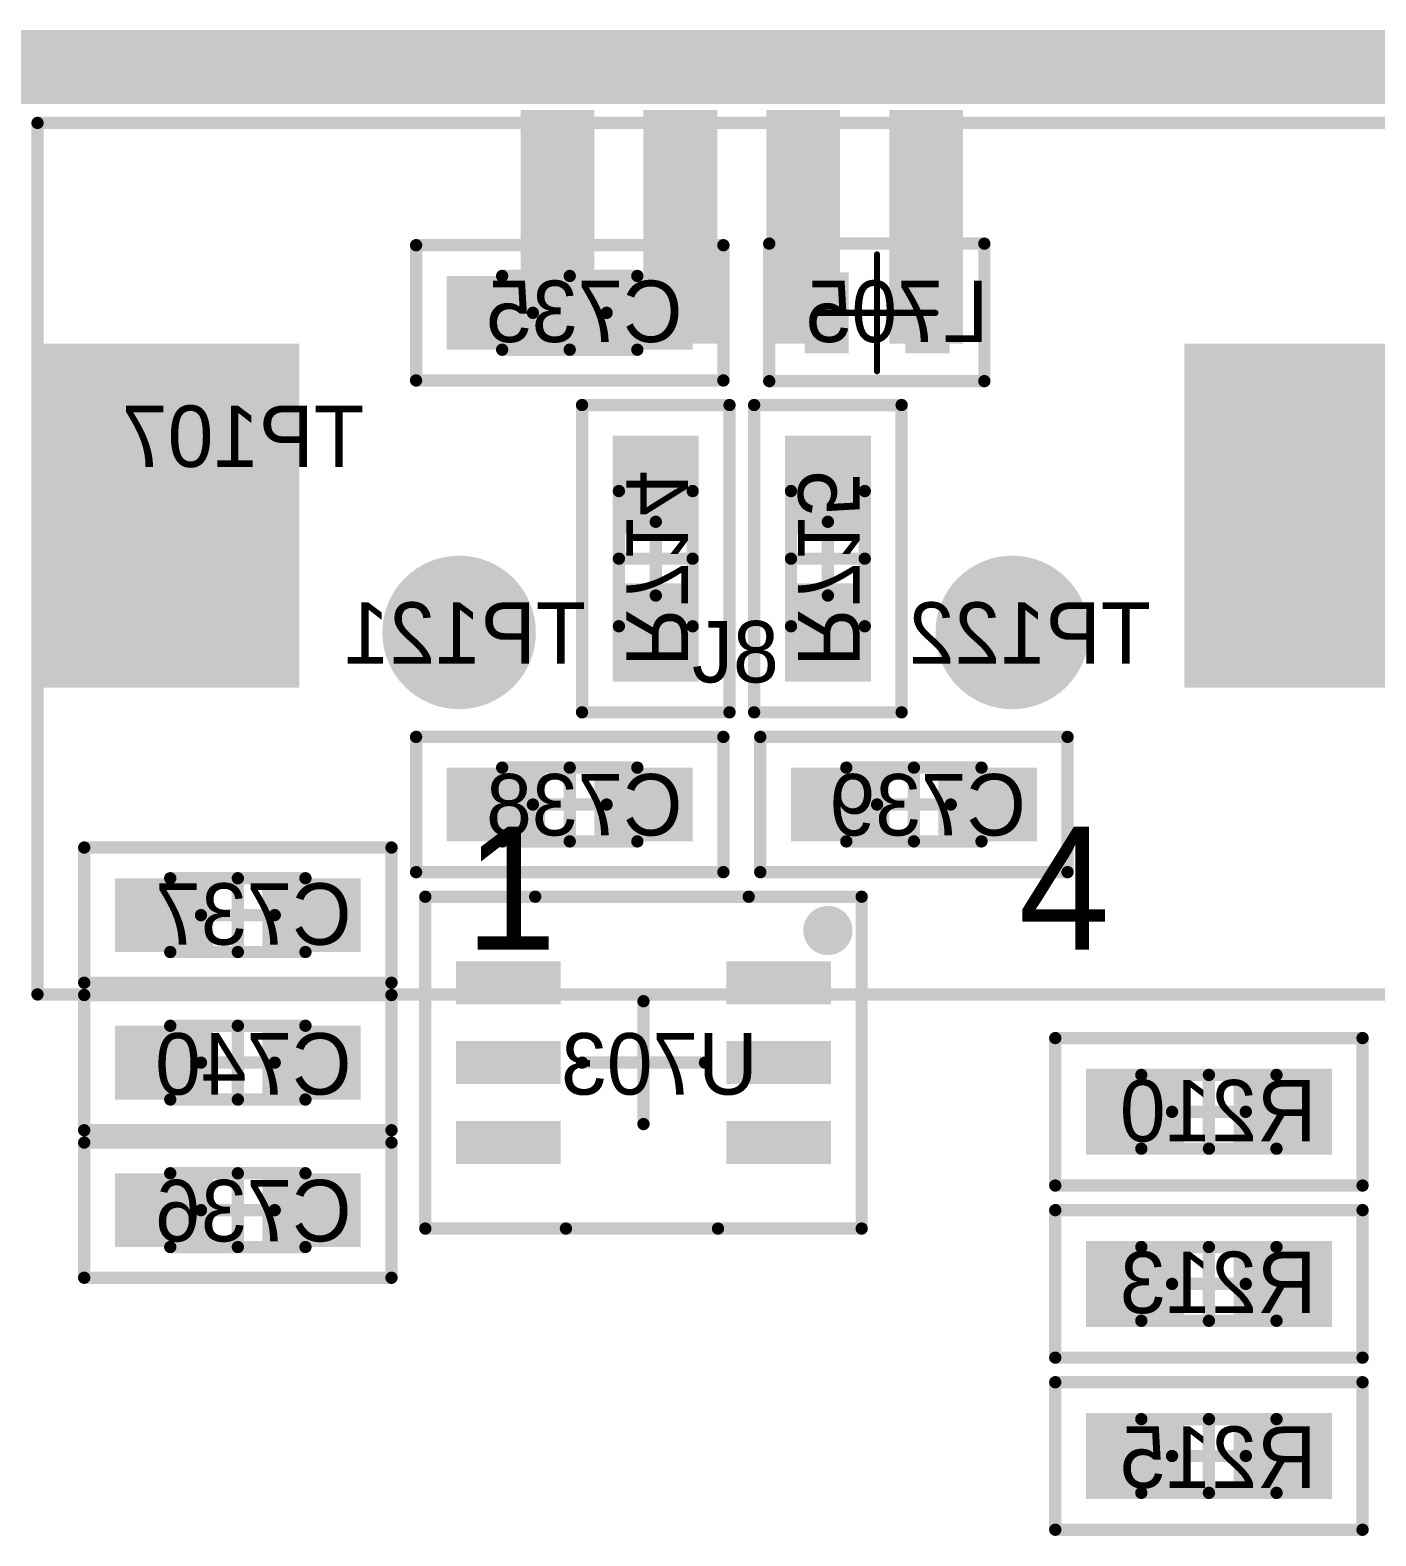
# Model space of a CAD drawing. Header units: millimetres. Extents: x 33.3 to 111.9, y 29.8 to 74.8.
# Drawn here: x 39.78 to 50.73, y 56.05 to 68.3 of the extents above; entities that cross this region are included whole.
import ezdxf

# ---------------------------------------------------------------- set-up
doc = ezdxf.new("R2010")
doc.units = ezdxf.units.MM
for name, color, linetype in [('BottomLayer', 5, 'Continuous'), ('BottomOverlay', 54, 'Continuous'), ('BottomPaste', 16, 'Continuous'), ('KeepOutLayer', 6, 'Continuous'), ('Mechanical1', 6, 'Continuous'), ('Mechanical14', 56, 'Continuous'), ('Mechanical15', 56, 'Continuous'), ('Mechanical16', 56, 'Continuous'), ('Mechanical17', 56, 'Continuous'), ('TopLayer', 1, 'Continuous'), ('TopOverlay', 2, 'Continuous'), ('TopPaste', 8, 'Continuous')]:
    doc.layers.add(name, color=color, linetype=linetype)

# ---------------------------------------------------------------- blocks, each defined once
blk = doc.blocks.new('SC_70_6_B_5')
at = {"layer": 'BottomLayer'}
for points in [[(-1.525, 0.825), (-1.525, 0.475), (-0.675, 0.825), (-0.675, 0.475)], [(0.675, 0.825), (0.675, 0.475), (1.525, 0.825), (1.525, 0.475)], [(-1.525, 0.175), (-1.525, -0.175), (-0.675, 0.175), (-0.675, -0.175)], [(0.675, 0.175), (0.675, -0.175), (1.525, 0.175), (1.525, -0.175)], [(-1.525, -0.475), (-1.525, -0.825), (-0.675, -0.475), (-0.675, -0.825)], [(0.675, -0.475), (0.675, -0.825), (1.525, -0.475), (1.525, -0.825)]]:
    blk.add_solid(points, dxfattribs=at)
at = {"layer": 'BottomOverlay'}
for points, const_width in [([(-1.4, -1.075, 1), (-1.6, -1.075, 1)], 0.2), ([(-1.65, -1.075, 1), (-1.55, -1.075, 1)], 0.1), ([(-1.45, -1.075, 1), (-1.35, -1.075, 1)], 0.1)]:
    blk.add_lwpolyline(points, format="xyb", close=True, dxfattribs=dict(at, const_width=const_width))
at = {"layer": 'BottomPaste'}
for points in [[(-1.525, 0.825), (-1.525, 0.475), (-0.675, 0.825), (-0.675, 0.475)], [(0.675, 0.825), (0.675, 0.475), (1.525, 0.825), (1.525, 0.475)], [(-1.525, 0.175), (-1.525, -0.175), (-0.675, 0.175), (-0.675, -0.175)], [(0.675, 0.175), (0.675, -0.175), (1.525, 0.175), (1.525, -0.175)], [(-1.525, -0.475), (-1.525, -0.825), (-0.675, -0.475), (-0.675, -0.825)], [(0.675, -0.475), (0.675, -0.825), (1.525, -0.475), (1.525, -0.825)]]:
    blk.add_solid(points, dxfattribs=at)
at = {"layer": 'Mechanical16', "const_width": 0.1}
for points in [[(-1.775, 1.35), (-1.775, -1.35)], [(-0.606, 1.35), (-1.775, 1.35)], [(0.631, 1.35), (-0.606, 1.35)], [(1.775, 1.35), (0.631, 1.35)], [(1.775, 1.35), (1.775, -1.35)], [(-0.856, -1.35), (-1.775, -1.35)], [(0.881, -1.35), (-0.856, -1.35)], [(1.775, -1.35), (0.881, -1.35)]]:
    blk.add_lwpolyline(points, dxfattribs=at)
at = {"layer": 'Mechanical16', "const_width": 0.05}
for points in [[(-1.8, 1.35, 1), (-1.75, 1.35, 1)], [(-1.8, 1.35, 1), (-1.75, 1.35, 1)], [(-0.631, 1.35, 1), (-0.581, 1.35, 1)], [(-0.631, 1.35, 1), (-0.581, 1.35, 1)], [(0.606, 1.35, 1), (0.656, 1.35, 1)], [(0.606, 1.35, 1), (0.656, 1.35, 1)], [(1.75, 1.35, 1), (1.8, 1.35, 1)], [(1.75, 1.35, 1), (1.8, 1.35, 1)], [(-1.8, -1.35, 1), (-1.75, -1.35, 1)], [(-1.8, -1.35, 1), (-1.75, -1.35, 1)], [(-0.881, -1.35, 1), (-0.831, -1.35, 1)], [(-0.881, -1.35, 1), (-0.831, -1.35, 1)], [(0.856, -1.35, 1), (0.906, -1.35, 1)], [(0.856, -1.35, 1), (0.906, -1.35, 1)], [(1.75, -1.35, 1), (1.8, -1.35, 1)], [(1.75, -1.35, 1), (1.8, -1.35, 1)]]:
    blk.add_lwpolyline(points, format="xyb", close=True, dxfattribs=at)
at = {"layer": 'Mechanical17', "const_width": 0.1}
for points in [[(0, 0.5), (0, -0.5)], [(0.5, 0), (-0.5, 0)]]:
    blk.add_lwpolyline(points, dxfattribs=at)
at = {"layer": 'Mechanical17', "const_width": 0.05}
for points in [[(-0.025, 0.5, 1), (0.025, 0.5, 1)], [(-0.525, 0, 1), (-0.475, 0, 1)], [(0.475, 0, 1), (0.525, 0, 1)], [(-0.025, -0.5, 1), (0.025, -0.5, 1)]]:
    blk.add_lwpolyline(points, format="xyb", close=True, dxfattribs=at)
blk = doc.blocks.new('TP_1_25___TOP_B_21')
at = {"layer": 'BottomLayer', "const_width": 0.625}
blk.add_lwpolyline([(-0.312, 0, 1), (0.312, 0, 1)], format="xyb", close=True, dxfattribs=at)
at = {"layer": 'BottomPaste', "const_width": 0.625}
blk.add_lwpolyline([(-0.312, 0, 1), (0.312, 0, 1)], format="xyb", close=True, dxfattribs=at)
blk = doc.blocks.new('TP_1_25___TOP_B_22')
at = {"layer": 'BottomLayer', "const_width": 0.625}
blk.add_lwpolyline([(-0.312, 0, 1), (0.312, 0, 1)], format="xyb", close=True, dxfattribs=at)
at = {"layer": 'BottomPaste', "const_width": 0.625}
blk.add_lwpolyline([(-0.312, 0, 1), (0.312, 0, 1)], format="xyb", close=True, dxfattribs=at)
blk = doc.blocks.new('TP_1_25___TOP_B_36')
at = {"layer": 'BottomLayer', "const_width": 0.625}
blk.add_lwpolyline([(-0.312, 0, 1), (0.312, 0, 1)], format="xyb", close=True, dxfattribs=at)
at = {"layer": 'BottomPaste', "const_width": 0.625}
blk.add_lwpolyline([(-0.312, 0, 1), (0.312, 0, 1)], format="xyb", close=True, dxfattribs=at)
blk = doc.blocks.new('RESC0402_1005__N_B_51')
at = {"layer": 'BottomLayer'}
for points in [[(-1, 0.35), (-1, -0.35), (-0.2, 0.35), (-0.2, -0.35)], [(0.2, 0.35), (0.2, -0.35), (1, 0.35), (1, -0.35)]]:
    blk.add_solid(points, dxfattribs=at)
at = {"layer": 'BottomPaste'}
for points in [[(-1, 0.35), (-1, -0.35), (-0.2, 0.35), (-0.2, -0.35)], [(0.2, 0.35), (0.2, -0.35), (1, 0.35), (1, -0.35)]]:
    blk.add_solid(points, dxfattribs=at)
at = {"layer": 'Mechanical14', "const_width": 0.1}
for points in [[(-0.55, 0.3), (0.55, 0.3)], [(-0.55, 0.3), (-0.55, -0.3)], [(0.55, 0.3), (0.55, -0.3)], [(-0.55, -0.3), (0.55, -0.3)]]:
    blk.add_lwpolyline(points, dxfattribs=at)
at = {"layer": 'Mechanical14', "const_width": 0.05}
for points in [[(-0.575, 0.3, 1), (-0.525, 0.3, 1)], [(-0.575, 0.3, 1), (-0.525, 0.3, 1)], [(0.525, 0.3, 1), (0.575, 0.3, 1)], [(0.525, 0.3, 1), (0.575, 0.3, 1)], [(-0.575, -0.3, 1), (-0.525, -0.3, 1)], [(-0.575, -0.3, 1), (-0.525, -0.3, 1)], [(0.525, -0.3, 1), (0.575, -0.3, 1)], [(0.525, -0.3, 1), (0.575, -0.3, 1)]]:
    blk.add_lwpolyline(points, format="xyb", close=True, dxfattribs=at)
at = {"layer": 'Mechanical16', "const_width": 0.1}
for points in [[(-1.25, 0.6), (1.25, 0.6)], [(-1.25, 0.6), (-1.25, -0.6)], [(1.25, 0.6), (1.25, -0.6)], [(-1.25, -0.6), (1.25, -0.6)]]:
    blk.add_lwpolyline(points, dxfattribs=at)
at = {"layer": 'Mechanical16', "const_width": 0.05}
for points in [[(-1.275, 0.6, 1), (-1.225, 0.6, 1)], [(-1.275, 0.6, 1), (-1.225, 0.6, 1)], [(1.225, 0.6, 1), (1.275, 0.6, 1)], [(1.225, 0.6, 1), (1.275, 0.6, 1)], [(-1.275, -0.6, 1), (-1.225, -0.6, 1)], [(-1.275, -0.6, 1), (-1.225, -0.6, 1)], [(1.225, -0.6, 1), (1.275, -0.6, 1)], [(1.225, -0.6, 1), (1.275, -0.6, 1)]]:
    blk.add_lwpolyline(points, format="xyb", close=True, dxfattribs=at)
at = {"layer": 'Mechanical17', "const_width": 0.1}
for points in [[(0, 0.3), (0, -0.3)], [(-0.3, 0), (0.3, 0)]]:
    blk.add_lwpolyline(points, dxfattribs=at)
at = {"layer": 'Mechanical17', "const_width": 0.05}
for points in [[(-0.025, 0.3, 1), (0.025, 0.3, 1)], [(-0.325, 0, 1), (-0.275, 0, 1)], [(0.275, 0, 1), (0.325, 0, 1)], [(-0.025, -0.3, 1), (0.025, -0.3, 1)]]:
    blk.add_lwpolyline(points, format="xyb", close=True, dxfattribs=at)
blk = doc.blocks.new('RESC0402_1005__N_B_52')
at = {"layer": 'BottomLayer'}
for points in [[(-1, 0.35), (-1, -0.35), (-0.2, 0.35), (-0.2, -0.35)], [(0.2, 0.35), (0.2, -0.35), (1, 0.35), (1, -0.35)]]:
    blk.add_solid(points, dxfattribs=at)
at = {"layer": 'BottomPaste'}
for points in [[(-1, 0.35), (-1, -0.35), (-0.2, 0.35), (-0.2, -0.35)], [(0.2, 0.35), (0.2, -0.35), (1, 0.35), (1, -0.35)]]:
    blk.add_solid(points, dxfattribs=at)
at = {"layer": 'Mechanical14', "const_width": 0.1}
for points in [[(-0.55, 0.3), (0.55, 0.3)], [(-0.55, 0.3), (-0.55, -0.3)], [(0.55, 0.3), (0.55, -0.3)], [(-0.55, -0.3), (0.55, -0.3)]]:
    blk.add_lwpolyline(points, dxfattribs=at)
at = {"layer": 'Mechanical14', "const_width": 0.05}
for points in [[(-0.575, 0.3, 1), (-0.525, 0.3, 1)], [(-0.575, 0.3, 1), (-0.525, 0.3, 1)], [(0.525, 0.3, 1), (0.575, 0.3, 1)], [(0.525, 0.3, 1), (0.575, 0.3, 1)], [(-0.575, -0.3, 1), (-0.525, -0.3, 1)], [(-0.575, -0.3, 1), (-0.525, -0.3, 1)], [(0.525, -0.3, 1), (0.575, -0.3, 1)], [(0.525, -0.3, 1), (0.575, -0.3, 1)]]:
    blk.add_lwpolyline(points, format="xyb", close=True, dxfattribs=at)
at = {"layer": 'Mechanical16', "const_width": 0.1}
for points in [[(-1.25, 0.6), (1.25, 0.6)], [(-1.25, 0.6), (-1.25, -0.6)], [(1.25, 0.6), (1.25, -0.6)], [(-1.25, -0.6), (1.25, -0.6)]]:
    blk.add_lwpolyline(points, dxfattribs=at)
at = {"layer": 'Mechanical16', "const_width": 0.05}
for points in [[(-1.275, 0.6, 1), (-1.225, 0.6, 1)], [(-1.275, 0.6, 1), (-1.225, 0.6, 1)], [(1.225, 0.6, 1), (1.275, 0.6, 1)], [(1.225, 0.6, 1), (1.275, 0.6, 1)], [(-1.275, -0.6, 1), (-1.225, -0.6, 1)], [(-1.275, -0.6, 1), (-1.225, -0.6, 1)], [(1.225, -0.6, 1), (1.275, -0.6, 1)], [(1.225, -0.6, 1), (1.275, -0.6, 1)]]:
    blk.add_lwpolyline(points, format="xyb", close=True, dxfattribs=at)
at = {"layer": 'Mechanical17', "const_width": 0.1}
for points in [[(0, 0.3), (0, -0.3)], [(-0.3, 0), (0.3, 0)]]:
    blk.add_lwpolyline(points, dxfattribs=at)
at = {"layer": 'Mechanical17', "const_width": 0.05}
for points in [[(-0.025, 0.3, 1), (0.025, 0.3, 1)], [(-0.325, 0, 1), (-0.275, 0, 1)], [(0.275, 0, 1), (0.325, 0, 1)], [(-0.025, -0.3, 1), (0.025, -0.3, 1)]]:
    blk.add_lwpolyline(points, format="xyb", close=True, dxfattribs=at)
blk = doc.blocks.new('RESC0402_1005__N_B_181')
at = {"layer": 'BottomLayer'}
for points in [[(-1, 0.35), (-1, -0.35), (-0.2, 0.35), (-0.2, -0.35)], [(0.2, 0.35), (0.2, -0.35), (1, 0.35), (1, -0.35)]]:
    blk.add_solid(points, dxfattribs=at)
at = {"layer": 'BottomPaste'}
for points in [[(-1, 0.35), (-1, -0.35), (-0.2, 0.35), (-0.2, -0.35)], [(0.2, 0.35), (0.2, -0.35), (1, 0.35), (1, -0.35)]]:
    blk.add_solid(points, dxfattribs=at)
at = {"layer": 'Mechanical14', "const_width": 0.1}
for points in [[(0.55, 0.3), (-0.55, 0.3)], [(-0.55, 0.3), (-0.55, -0.3)], [(0.55, 0.3), (0.55, -0.3)], [(0.55, -0.3), (-0.55, -0.3)]]:
    blk.add_lwpolyline(points, dxfattribs=at)
at = {"layer": 'Mechanical14', "const_width": 0.05}
for points in [[(-0.575, 0.3, 1), (-0.525, 0.3, 1)], [(-0.575, 0.3, 1), (-0.525, 0.3, 1)], [(0.525, 0.3, 1), (0.575, 0.3, 1)], [(0.525, 0.3, 1), (0.575, 0.3, 1)], [(-0.575, -0.3, 1), (-0.525, -0.3, 1)], [(-0.575, -0.3, 1), (-0.525, -0.3, 1)], [(0.525, -0.3, 1), (0.575, -0.3, 1)], [(0.525, -0.3, 1), (0.575, -0.3, 1)]]:
    blk.add_lwpolyline(points, format="xyb", close=True, dxfattribs=at)
at = {"layer": 'Mechanical16', "const_width": 0.1}
for points in [[(1.25, 0.6), (-1.25, 0.6)], [(-1.25, 0.6), (-1.25, -0.6)], [(1.25, 0.6), (1.25, -0.6)], [(1.25, -0.6), (-1.25, -0.6)]]:
    blk.add_lwpolyline(points, dxfattribs=at)
at = {"layer": 'Mechanical16', "const_width": 0.05}
for points in [[(-1.275, 0.6, 1), (-1.225, 0.6, 1)], [(-1.275, 0.6, 1), (-1.225, 0.6, 1)], [(1.225, 0.6, 1), (1.275, 0.6, 1)], [(1.225, 0.6, 1), (1.275, 0.6, 1)], [(-1.275, -0.6, 1), (-1.225, -0.6, 1)], [(-1.275, -0.6, 1), (-1.225, -0.6, 1)], [(1.225, -0.6, 1), (1.275, -0.6, 1)], [(1.225, -0.6, 1), (1.275, -0.6, 1)]]:
    blk.add_lwpolyline(points, format="xyb", close=True, dxfattribs=at)
at = {"layer": 'Mechanical17', "const_width": 0.1}
for points in [[(0, 0.3), (0, -0.3)], [(0.3, 0), (-0.3, 0)]]:
    blk.add_lwpolyline(points, dxfattribs=at)
at = {"layer": 'Mechanical17', "const_width": 0.05}
for points in [[(-0.025, 0.3, 1), (0.025, 0.3, 1)], [(-0.325, 0, 1), (-0.275, 0, 1)], [(0.275, 0, 1), (0.325, 0, 1)], [(-0.025, -0.3, 1), (0.025, -0.3, 1)]]:
    blk.add_lwpolyline(points, format="xyb", close=True, dxfattribs=at)
blk = doc.blocks.new('RESC0402_1005__N_B_183')
at = {"layer": 'BottomLayer'}
for points in [[(-1, 0.35), (-1, -0.35), (-0.2, 0.35), (-0.2, -0.35)], [(0.2, 0.35), (0.2, -0.35), (1, 0.35), (1, -0.35)]]:
    blk.add_solid(points, dxfattribs=at)
at = {"layer": 'BottomPaste'}
for points in [[(-1, 0.35), (-1, -0.35), (-0.2, 0.35), (-0.2, -0.35)], [(0.2, 0.35), (0.2, -0.35), (1, 0.35), (1, -0.35)]]:
    blk.add_solid(points, dxfattribs=at)
at = {"layer": 'Mechanical14', "const_width": 0.1}
for points in [[(0.55, 0.3), (-0.55, 0.3)], [(-0.55, 0.3), (-0.55, -0.3)], [(0.55, 0.3), (0.55, -0.3)], [(0.55, -0.3), (-0.55, -0.3)]]:
    blk.add_lwpolyline(points, dxfattribs=at)
at = {"layer": 'Mechanical14', "const_width": 0.05}
for points in [[(-0.575, 0.3, 1), (-0.525, 0.3, 1)], [(-0.575, 0.3, 1), (-0.525, 0.3, 1)], [(0.525, 0.3, 1), (0.575, 0.3, 1)], [(0.525, 0.3, 1), (0.575, 0.3, 1)], [(-0.575, -0.3, 1), (-0.525, -0.3, 1)], [(-0.575, -0.3, 1), (-0.525, -0.3, 1)], [(0.525, -0.3, 1), (0.575, -0.3, 1)], [(0.525, -0.3, 1), (0.575, -0.3, 1)]]:
    blk.add_lwpolyline(points, format="xyb", close=True, dxfattribs=at)
at = {"layer": 'Mechanical16', "const_width": 0.1}
for points in [[(1.25, 0.6), (-1.25, 0.6)], [(-1.25, 0.6), (-1.25, -0.6)], [(1.25, 0.6), (1.25, -0.6)], [(1.25, -0.6), (-1.25, -0.6)]]:
    blk.add_lwpolyline(points, dxfattribs=at)
at = {"layer": 'Mechanical16', "const_width": 0.05}
for points in [[(-1.275, 0.6, 1), (-1.225, 0.6, 1)], [(-1.275, 0.6, 1), (-1.225, 0.6, 1)], [(1.225, 0.6, 1), (1.275, 0.6, 1)], [(1.225, 0.6, 1), (1.275, 0.6, 1)], [(-1.275, -0.6, 1), (-1.225, -0.6, 1)], [(-1.275, -0.6, 1), (-1.225, -0.6, 1)], [(1.225, -0.6, 1), (1.275, -0.6, 1)], [(1.225, -0.6, 1), (1.275, -0.6, 1)]]:
    blk.add_lwpolyline(points, format="xyb", close=True, dxfattribs=at)
at = {"layer": 'Mechanical17', "const_width": 0.1}
for points in [[(0, 0.3), (0, -0.3)], [(0.3, 0), (-0.3, 0)]]:
    blk.add_lwpolyline(points, dxfattribs=at)
at = {"layer": 'Mechanical17', "const_width": 0.05}
for points in [[(-0.025, 0.3, 1), (0.025, 0.3, 1)], [(-0.325, 0, 1), (-0.275, 0, 1)], [(0.275, 0, 1), (0.325, 0, 1)], [(-0.025, -0.3, 1), (0.025, -0.3, 1)]]:
    blk.add_lwpolyline(points, format="xyb", close=True, dxfattribs=at)
blk = doc.blocks.new('RESC0402_1005__N_B_186')
at = {"layer": 'BottomLayer'}
for points in [[(-1, 0.35), (-1, -0.35), (-0.2, 0.35), (-0.2, -0.35)], [(0.2, 0.35), (0.2, -0.35), (1, 0.35), (1, -0.35)]]:
    blk.add_solid(points, dxfattribs=at)
at = {"layer": 'BottomPaste'}
for points in [[(-1, 0.35), (-1, -0.35), (-0.2, 0.35), (-0.2, -0.35)], [(0.2, 0.35), (0.2, -0.35), (1, 0.35), (1, -0.35)]]:
    blk.add_solid(points, dxfattribs=at)
at = {"layer": 'Mechanical14', "const_width": 0.1}
for points in [[(0.55, 0.3), (-0.55, 0.3)], [(-0.55, 0.3), (-0.55, -0.3)], [(0.55, 0.3), (0.55, -0.3)], [(0.55, -0.3), (-0.55, -0.3)]]:
    blk.add_lwpolyline(points, dxfattribs=at)
at = {"layer": 'Mechanical14', "const_width": 0.05}
for points in [[(-0.575, 0.3, 1), (-0.525, 0.3, 1)], [(-0.575, 0.3, 1), (-0.525, 0.3, 1)], [(0.525, 0.3, 1), (0.575, 0.3, 1)], [(0.525, 0.3, 1), (0.575, 0.3, 1)], [(-0.575, -0.3, 1), (-0.525, -0.3, 1)], [(-0.575, -0.3, 1), (-0.525, -0.3, 1)], [(0.525, -0.3, 1), (0.575, -0.3, 1)], [(0.525, -0.3, 1), (0.575, -0.3, 1)]]:
    blk.add_lwpolyline(points, format="xyb", close=True, dxfattribs=at)
at = {"layer": 'Mechanical16', "const_width": 0.1}
for points in [[(1.25, 0.6), (-1.25, 0.6)], [(-1.25, 0.6), (-1.25, -0.6)], [(1.25, 0.6), (1.25, -0.6)], [(1.25, -0.6), (-1.25, -0.6)]]:
    blk.add_lwpolyline(points, dxfattribs=at)
at = {"layer": 'Mechanical16', "const_width": 0.05}
for points in [[(-1.275, 0.6, 1), (-1.225, 0.6, 1)], [(-1.275, 0.6, 1), (-1.225, 0.6, 1)], [(1.225, 0.6, 1), (1.275, 0.6, 1)], [(1.225, 0.6, 1), (1.275, 0.6, 1)], [(-1.275, -0.6, 1), (-1.225, -0.6, 1)], [(-1.275, -0.6, 1), (-1.225, -0.6, 1)], [(1.225, -0.6, 1), (1.275, -0.6, 1)], [(1.225, -0.6, 1), (1.275, -0.6, 1)]]:
    blk.add_lwpolyline(points, format="xyb", close=True, dxfattribs=at)
at = {"layer": 'Mechanical17', "const_width": 0.1}
for points in [[(0, 0.3), (0, -0.3)], [(0.3, 0), (-0.3, 0)]]:
    blk.add_lwpolyline(points, dxfattribs=at)
at = {"layer": 'Mechanical17', "const_width": 0.05}
for points in [[(-0.025, 0.3, 1), (0.025, 0.3, 1)], [(-0.325, 0, 1), (-0.275, 0, 1)], [(0.275, 0, 1), (0.325, 0, 1)], [(-0.025, -0.3, 1), (0.025, -0.3, 1)]]:
    blk.add_lwpolyline(points, format="xyb", close=True, dxfattribs=at)
blk = doc.blocks.new('INDC1005L_B_199')
at = {"layer": 'BottomLayer'}
for points in [[(-0.59, 0.33), (-0.59, -0.33), (-0.23, 0.33), (-0.23, -0.33)], [(0.23, 0.33), (0.23, -0.33), (0.59, 0.33), (0.59, -0.33)]]:
    blk.add_solid(points, dxfattribs=at)
at = {"layer": 'BottomPaste'}
for points in [[(-0.59, 0.33), (-0.59, -0.33), (-0.23, 0.33), (-0.23, -0.33)], [(0.23, 0.33), (0.23, -0.33), (0.59, 0.33), (0.59, -0.33)]]:
    blk.add_solid(points, dxfattribs=at)
at = {"layer": 'Mechanical16', "const_width": 0.1}
for points in [[(-0.873, 0.556), (-0.873, -0.563)], [(0.877, 0.556), (-0.873, 0.556)], [(0.877, 0.556), (0.877, -0.563)], [(0.877, -0.563), (-0.873, -0.563)]]:
    blk.add_lwpolyline(points, dxfattribs=at)
at = {"layer": 'Mechanical16', "const_width": 0.05}
for points in [[(-0.898, 0.556, 1), (-0.848, 0.556, 1)], [(-0.898, 0.556, 1), (-0.848, 0.556, 1)], [(0.852, 0.556, 1), (0.902, 0.556, 1)], [(0.852, 0.556, 1), (0.902, 0.556, 1)], [(-0.898, -0.563, 1), (-0.848, -0.563, 1)], [(-0.898, -0.563, 1), (-0.848, -0.563, 1)], [(0.852, -0.563, 1), (0.902, -0.563, 1)], [(0.852, -0.563, 1), (0.902, -0.563, 1)]]:
    blk.add_lwpolyline(points, format="xyb", close=True, dxfattribs=at)
at = {"layer": 'Mechanical17', "const_width": 0.05}
for points in [[(0, 0.475), (0, -0.475)], [(0.475, 0), (-0.475, 0)]]:
    blk.add_lwpolyline(points, dxfattribs=at)
at = {"layer": 'Mechanical17', "const_width": 0.025}
for points in [[(-0.012, 0.475, 1), (0.013, 0.475, 1)], [(-0.487, 0, 1), (-0.462, 0, 1)], [(0.463, 0, 1), (0.488, 0, 1)], [(-0.012, -0.475, 1), (0.013, -0.475, 1)]]:
    blk.add_lwpolyline(points, format="xyb", close=True, dxfattribs=at)
blk = doc.blocks.new('52271_0469_211')
at = {"layer": 'Mechanical15', "const_width": 0.1}
for points in [[(-5.73, -3.745), (-5.73, 3.345)], [(-5.73, 3.345), (5.73, 3.345)], [(5.73, -3.745), (5.73, 3.345)], [(-5.73, -3.745), (5.73, -3.745)]]:
    blk.add_lwpolyline(points, dxfattribs=at)
at = {"layer": 'Mechanical15', "const_width": 0.05}
for points in [[(-5.755, 3.345, 1), (-5.705, 3.345, 1)], [(-5.755, 3.345, 1), (-5.705, 3.345, 1)], [(5.705, 3.345, 1), (5.755, 3.345, 1)], [(5.705, 3.345, 1), (5.755, 3.345, 1)], [(-5.755, -3.745, 1), (-5.705, -3.745, 1)], [(-5.755, -3.745, 1), (-5.705, -3.745, 1)], [(5.705, -3.745, 1), (5.755, -3.745, 1)], [(5.705, -3.745, 1), (5.755, -3.745, 1)]]:
    blk.add_lwpolyline(points, format="xyb", close=True, dxfattribs=at)
at = {"layer": 'TopLayer'}
for points in [[(-1.2, 3.45), (-1.8, 3.45), (-1.2, 1.55), (-1.8, 1.55)], [(-0.2, 3.45), (-0.8, 3.45), (-0.2, 1.55), (-0.8, 1.55)], [(0.8, 3.45), (0.2, 3.45), (0.8, 1.55), (0.2, 1.55)], [(1.8, 3.45), (1.2, 3.45), (1.8, 1.55), (1.2, 1.55)], [(-3.6, 1.55), (-5.7, 1.55), (-3.6, -1.25), (-5.7, -1.25)], [(3.6, -1.25), (5.7, -1.25), (3.6, 1.55), (5.7, 1.55)]]:
    blk.add_solid(points, dxfattribs=at)
at = {"layer": 'TopPaste'}
for points in [[(-1.2, 3.45), (-1.8, 3.45), (-1.2, 1.55), (-1.8, 1.55)], [(-0.2, 3.45), (-0.8, 3.45), (-0.2, 1.55), (-0.8, 1.55)], [(0.8, 3.45), (0.2, 3.45), (0.8, 1.55), (0.2, 1.55)], [(1.8, 3.45), (1.2, 3.45), (1.8, 1.55), (1.2, 1.55)], [(-3.6, 1.55), (-5.7, 1.55), (-3.6, -1.25), (-5.7, -1.25)], [(3.6, -1.25), (5.7, -1.25), (3.6, 1.55), (5.7, 1.55)]]:
    blk.add_solid(points, dxfattribs=at)
at = {"layer": 'TopOverlay'}
for s, p in [('1', (-2.25, -3.38)), ('4', (2.25, -3.38))]:
    blk.add_text(s, height=1, dxfattribs=at).set_placement(p)
blk = doc.blocks.new('CAPC0402_1005__N_B_226')
at = {"layer": 'BottomLayer'}
for points in [[(-1, 0.3), (-1, -0.3), (-0.2, 0.3), (-0.2, -0.3)], [(0.2, 0.3), (0.2, -0.3), (1, 0.3), (1, -0.3)]]:
    blk.add_solid(points, dxfattribs=at)
at = {"layer": 'BottomPaste'}
for points in [[(-1, 0.3), (-1, -0.3), (-0.2, 0.3), (-0.2, -0.3)], [(0.2, 0.3), (0.2, -0.3), (1, 0.3), (1, -0.3)]]:
    blk.add_solid(points, dxfattribs=at)
at = {"layer": 'Mechanical14', "const_width": 0.1}
for points in [[(-0.55, 0.3), (0.55, 0.3)], [(-0.55, -0.3), (-0.55, 0.3)], [(0.55, -0.3), (0.55, 0.3)], [(-0.55, -0.3), (0.55, -0.3)]]:
    blk.add_lwpolyline(points, dxfattribs=at)
at = {"layer": 'Mechanical14', "const_width": 0.05}
for points in [[(-0.575, 0.3, 1), (-0.525, 0.3, 1)], [(-0.575, 0.3, 1), (-0.525, 0.3, 1)], [(0.525, 0.3, 1), (0.575, 0.3, 1)], [(0.525, 0.3, 1), (0.575, 0.3, 1)], [(-0.575, -0.3, 1), (-0.525, -0.3, 1)], [(-0.575, -0.3, 1), (-0.525, -0.3, 1)], [(0.525, -0.3, 1), (0.575, -0.3, 1)], [(0.525, -0.3, 1), (0.575, -0.3, 1)]]:
    blk.add_lwpolyline(points, format="xyb", close=True, dxfattribs=at)
at = {"layer": 'Mechanical16', "const_width": 0.1}
for points in [[(-1.25, 0.55), (1.25, 0.55)], [(-1.25, -0.55), (-1.25, 0.55)], [(1.25, -0.55), (1.25, 0.55)], [(-1.25, -0.55), (1.25, -0.55)]]:
    blk.add_lwpolyline(points, dxfattribs=at)
at = {"layer": 'Mechanical16', "const_width": 0.05}
for points in [[(-1.275, 0.55, 1), (-1.225, 0.55, 1)], [(-1.275, 0.55, 1), (-1.225, 0.55, 1)], [(1.225, 0.55, 1), (1.275, 0.55, 1)], [(1.225, 0.55, 1), (1.275, 0.55, 1)], [(-1.275, -0.55, 1), (-1.225, -0.55, 1)], [(-1.275, -0.55, 1), (-1.225, -0.55, 1)], [(1.225, -0.55, 1), (1.275, -0.55, 1)], [(1.225, -0.55, 1), (1.275, -0.55, 1)]]:
    blk.add_lwpolyline(points, format="xyb", close=True, dxfattribs=at)
at = {"layer": 'Mechanical17', "const_width": 0.1}
for points in [[(0, -0.3), (0, 0.3)], [(-0.3, 0), (0.3, 0)]]:
    blk.add_lwpolyline(points, dxfattribs=at)
at = {"layer": 'Mechanical17', "const_width": 0.05}
for points in [[(-0.025, 0.3, 1), (0.025, 0.3, 1)], [(-0.325, 0, 1), (-0.275, 0, 1)], [(0.275, 0, 1), (0.325, 0, 1)], [(-0.025, -0.3, 1), (0.025, -0.3, 1)]]:
    blk.add_lwpolyline(points, format="xyb", close=True, dxfattribs=at)
blk = doc.blocks.new('CAPC0402_1005__N_B_227')
at = {"layer": 'BottomLayer'}
for points in [[(-1, 0.3), (-1, -0.3), (-0.2, 0.3), (-0.2, -0.3)], [(0.2, 0.3), (0.2, -0.3), (1, 0.3), (1, -0.3)]]:
    blk.add_solid(points, dxfattribs=at)
at = {"layer": 'BottomPaste'}
for points in [[(-1, 0.3), (-1, -0.3), (-0.2, 0.3), (-0.2, -0.3)], [(0.2, 0.3), (0.2, -0.3), (1, 0.3), (1, -0.3)]]:
    blk.add_solid(points, dxfattribs=at)
at = {"layer": 'Mechanical14', "const_width": 0.1}
for points in [[(0.55, 0.3), (-0.55, 0.3)], [(-0.55, 0.3), (-0.55, -0.3)], [(0.55, 0.3), (0.55, -0.3)], [(0.55, -0.3), (-0.55, -0.3)]]:
    blk.add_lwpolyline(points, dxfattribs=at)
at = {"layer": 'Mechanical14', "const_width": 0.05}
for points in [[(-0.575, 0.3, 1), (-0.525, 0.3, 1)], [(-0.575, 0.3, 1), (-0.525, 0.3, 1)], [(0.525, 0.3, 1), (0.575, 0.3, 1)], [(0.525, 0.3, 1), (0.575, 0.3, 1)], [(-0.575, -0.3, 1), (-0.525, -0.3, 1)], [(-0.575, -0.3, 1), (-0.525, -0.3, 1)], [(0.525, -0.3, 1), (0.575, -0.3, 1)], [(0.525, -0.3, 1), (0.575, -0.3, 1)]]:
    blk.add_lwpolyline(points, format="xyb", close=True, dxfattribs=at)
at = {"layer": 'Mechanical16', "const_width": 0.1}
for points in [[(1.25, 0.55), (-1.25, 0.55)], [(-1.25, 0.55), (-1.25, -0.55)], [(1.25, 0.55), (1.25, -0.55)], [(1.25, -0.55), (-1.25, -0.55)]]:
    blk.add_lwpolyline(points, dxfattribs=at)
at = {"layer": 'Mechanical16', "const_width": 0.05}
for points in [[(-1.275, 0.55, 1), (-1.225, 0.55, 1)], [(-1.275, 0.55, 1), (-1.225, 0.55, 1)], [(1.225, 0.55, 1), (1.275, 0.55, 1)], [(1.225, 0.55, 1), (1.275, 0.55, 1)], [(-1.275, -0.55, 1), (-1.225, -0.55, 1)], [(-1.275, -0.55, 1), (-1.225, -0.55, 1)], [(1.225, -0.55, 1), (1.275, -0.55, 1)], [(1.225, -0.55, 1), (1.275, -0.55, 1)]]:
    blk.add_lwpolyline(points, format="xyb", close=True, dxfattribs=at)
at = {"layer": 'Mechanical17', "const_width": 0.1}
for points in [[(0, 0.3), (0, -0.3)], [(0.3, 0), (-0.3, 0)]]:
    blk.add_lwpolyline(points, dxfattribs=at)
at = {"layer": 'Mechanical17', "const_width": 0.05}
for points in [[(-0.025, 0.3, 1), (0.025, 0.3, 1)], [(-0.325, 0, 1), (-0.275, 0, 1)], [(0.275, 0, 1), (0.325, 0, 1)], [(-0.025, -0.3, 1), (0.025, -0.3, 1)]]:
    blk.add_lwpolyline(points, format="xyb", close=True, dxfattribs=at)
blk = doc.blocks.new('CAPC0402_1005__N_B_228')
at = {"layer": 'BottomLayer'}
for points in [[(-1, 0.3), (-1, -0.3), (-0.2, 0.3), (-0.2, -0.3)], [(0.2, 0.3), (0.2, -0.3), (1, 0.3), (1, -0.3)]]:
    blk.add_solid(points, dxfattribs=at)
at = {"layer": 'BottomPaste'}
for points in [[(-1, 0.3), (-1, -0.3), (-0.2, 0.3), (-0.2, -0.3)], [(0.2, 0.3), (0.2, -0.3), (1, 0.3), (1, -0.3)]]:
    blk.add_solid(points, dxfattribs=at)
at = {"layer": 'Mechanical14', "const_width": 0.1}
for points in [[(-0.55, 0.3), (0.55, 0.3)], [(-0.55, -0.3), (-0.55, 0.3)], [(0.55, -0.3), (0.55, 0.3)], [(-0.55, -0.3), (0.55, -0.3)]]:
    blk.add_lwpolyline(points, dxfattribs=at)
at = {"layer": 'Mechanical14', "const_width": 0.05}
for points in [[(-0.575, 0.3, 1), (-0.525, 0.3, 1)], [(-0.575, 0.3, 1), (-0.525, 0.3, 1)], [(0.525, 0.3, 1), (0.575, 0.3, 1)], [(0.525, 0.3, 1), (0.575, 0.3, 1)], [(-0.575, -0.3, 1), (-0.525, -0.3, 1)], [(-0.575, -0.3, 1), (-0.525, -0.3, 1)], [(0.525, -0.3, 1), (0.575, -0.3, 1)], [(0.525, -0.3, 1), (0.575, -0.3, 1)]]:
    blk.add_lwpolyline(points, format="xyb", close=True, dxfattribs=at)
at = {"layer": 'Mechanical16', "const_width": 0.1}
for points in [[(-1.25, 0.55), (1.25, 0.55)], [(-1.25, -0.55), (-1.25, 0.55)], [(1.25, -0.55), (1.25, 0.55)], [(-1.25, -0.55), (1.25, -0.55)]]:
    blk.add_lwpolyline(points, dxfattribs=at)
at = {"layer": 'Mechanical16', "const_width": 0.05}
for points in [[(-1.275, 0.55, 1), (-1.225, 0.55, 1)], [(-1.275, 0.55, 1), (-1.225, 0.55, 1)], [(1.225, 0.55, 1), (1.275, 0.55, 1)], [(1.225, 0.55, 1), (1.275, 0.55, 1)], [(-1.275, -0.55, 1), (-1.225, -0.55, 1)], [(-1.275, -0.55, 1), (-1.225, -0.55, 1)], [(1.225, -0.55, 1), (1.275, -0.55, 1)], [(1.225, -0.55, 1), (1.275, -0.55, 1)]]:
    blk.add_lwpolyline(points, format="xyb", close=True, dxfattribs=at)
at = {"layer": 'Mechanical17', "const_width": 0.1}
for points in [[(0, -0.3), (0, 0.3)], [(-0.3, 0), (0.3, 0)]]:
    blk.add_lwpolyline(points, dxfattribs=at)
at = {"layer": 'Mechanical17', "const_width": 0.05}
for points in [[(-0.025, 0.3, 1), (0.025, 0.3, 1)], [(-0.325, 0, 1), (-0.275, 0, 1)], [(0.275, 0, 1), (0.325, 0, 1)], [(-0.025, -0.3, 1), (0.025, -0.3, 1)]]:
    blk.add_lwpolyline(points, format="xyb", close=True, dxfattribs=at)
blk = doc.blocks.new('CAPC0402_1005__N_B_229')
at = {"layer": 'BottomLayer'}
for points in [[(-1, 0.3), (-1, -0.3), (-0.2, 0.3), (-0.2, -0.3)], [(0.2, 0.3), (0.2, -0.3), (1, 0.3), (1, -0.3)]]:
    blk.add_solid(points, dxfattribs=at)
at = {"layer": 'BottomPaste'}
for points in [[(-1, 0.3), (-1, -0.3), (-0.2, 0.3), (-0.2, -0.3)], [(0.2, 0.3), (0.2, -0.3), (1, 0.3), (1, -0.3)]]:
    blk.add_solid(points, dxfattribs=at)
at = {"layer": 'Mechanical14', "const_width": 0.1}
for points in [[(-0.55, 0.3), (0.55, 0.3)], [(-0.55, -0.3), (-0.55, 0.3)], [(0.55, -0.3), (0.55, 0.3)], [(-0.55, -0.3), (0.55, -0.3)]]:
    blk.add_lwpolyline(points, dxfattribs=at)
at = {"layer": 'Mechanical14', "const_width": 0.05}
for points in [[(-0.575, 0.3, 1), (-0.525, 0.3, 1)], [(-0.575, 0.3, 1), (-0.525, 0.3, 1)], [(0.525, 0.3, 1), (0.575, 0.3, 1)], [(0.525, 0.3, 1), (0.575, 0.3, 1)], [(-0.575, -0.3, 1), (-0.525, -0.3, 1)], [(-0.575, -0.3, 1), (-0.525, -0.3, 1)], [(0.525, -0.3, 1), (0.575, -0.3, 1)], [(0.525, -0.3, 1), (0.575, -0.3, 1)]]:
    blk.add_lwpolyline(points, format="xyb", close=True, dxfattribs=at)
at = {"layer": 'Mechanical16', "const_width": 0.1}
for points in [[(-1.25, 0.55), (1.25, 0.55)], [(-1.25, -0.55), (-1.25, 0.55)], [(1.25, -0.55), (1.25, 0.55)], [(-1.25, -0.55), (1.25, -0.55)]]:
    blk.add_lwpolyline(points, dxfattribs=at)
at = {"layer": 'Mechanical16', "const_width": 0.05}
for points in [[(-1.275, 0.55, 1), (-1.225, 0.55, 1)], [(-1.275, 0.55, 1), (-1.225, 0.55, 1)], [(1.225, 0.55, 1), (1.275, 0.55, 1)], [(1.225, 0.55, 1), (1.275, 0.55, 1)], [(-1.275, -0.55, 1), (-1.225, -0.55, 1)], [(-1.275, -0.55, 1), (-1.225, -0.55, 1)], [(1.225, -0.55, 1), (1.275, -0.55, 1)], [(1.225, -0.55, 1), (1.275, -0.55, 1)]]:
    blk.add_lwpolyline(points, format="xyb", close=True, dxfattribs=at)
at = {"layer": 'Mechanical17', "const_width": 0.1}
for points in [[(0, -0.3), (0, 0.3)], [(-0.3, 0), (0.3, 0)]]:
    blk.add_lwpolyline(points, dxfattribs=at)
at = {"layer": 'Mechanical17', "const_width": 0.05}
for points in [[(-0.025, 0.3, 1), (0.025, 0.3, 1)], [(-0.325, 0, 1), (-0.275, 0, 1)], [(0.275, 0, 1), (0.325, 0, 1)], [(-0.025, -0.3, 1), (0.025, -0.3, 1)]]:
    blk.add_lwpolyline(points, format="xyb", close=True, dxfattribs=at)
blk = doc.blocks.new('CAPC0402_1005__N_B_230')
at = {"layer": 'BottomLayer'}
for points in [[(-1, 0.3), (-1, -0.3), (-0.2, 0.3), (-0.2, -0.3)], [(0.2, 0.3), (0.2, -0.3), (1, 0.3), (1, -0.3)]]:
    blk.add_solid(points, dxfattribs=at)
at = {"layer": 'BottomPaste'}
for points in [[(-1, 0.3), (-1, -0.3), (-0.2, 0.3), (-0.2, -0.3)], [(0.2, 0.3), (0.2, -0.3), (1, 0.3), (1, -0.3)]]:
    blk.add_solid(points, dxfattribs=at)
at = {"layer": 'Mechanical14', "const_width": 0.1}
for points in [[(-0.55, 0.3), (0.55, 0.3)], [(-0.55, -0.3), (-0.55, 0.3)], [(0.55, -0.3), (0.55, 0.3)], [(-0.55, -0.3), (0.55, -0.3)]]:
    blk.add_lwpolyline(points, dxfattribs=at)
at = {"layer": 'Mechanical14', "const_width": 0.05}
for points in [[(-0.575, 0.3, 1), (-0.525, 0.3, 1)], [(-0.575, 0.3, 1), (-0.525, 0.3, 1)], [(0.525, 0.3, 1), (0.575, 0.3, 1)], [(0.525, 0.3, 1), (0.575, 0.3, 1)], [(-0.575, -0.3, 1), (-0.525, -0.3, 1)], [(-0.575, -0.3, 1), (-0.525, -0.3, 1)], [(0.525, -0.3, 1), (0.575, -0.3, 1)], [(0.525, -0.3, 1), (0.575, -0.3, 1)]]:
    blk.add_lwpolyline(points, format="xyb", close=True, dxfattribs=at)
at = {"layer": 'Mechanical16', "const_width": 0.1}
for points in [[(-1.25, 0.55), (1.25, 0.55)], [(-1.25, -0.55), (-1.25, 0.55)], [(1.25, -0.55), (1.25, 0.55)], [(-1.25, -0.55), (1.25, -0.55)]]:
    blk.add_lwpolyline(points, dxfattribs=at)
at = {"layer": 'Mechanical16', "const_width": 0.05}
for points in [[(-1.275, 0.55, 1), (-1.225, 0.55, 1)], [(-1.275, 0.55, 1), (-1.225, 0.55, 1)], [(1.225, 0.55, 1), (1.275, 0.55, 1)], [(1.225, 0.55, 1), (1.275, 0.55, 1)], [(-1.275, -0.55, 1), (-1.225, -0.55, 1)], [(-1.275, -0.55, 1), (-1.225, -0.55, 1)], [(1.225, -0.55, 1), (1.275, -0.55, 1)], [(1.225, -0.55, 1), (1.275, -0.55, 1)]]:
    blk.add_lwpolyline(points, format="xyb", close=True, dxfattribs=at)
at = {"layer": 'Mechanical17', "const_width": 0.1}
for points in [[(0, -0.3), (0, 0.3)], [(-0.3, 0), (0.3, 0)]]:
    blk.add_lwpolyline(points, dxfattribs=at)
at = {"layer": 'Mechanical17', "const_width": 0.05}
for points in [[(-0.025, 0.3, 1), (0.025, 0.3, 1)], [(-0.325, 0, 1), (-0.275, 0, 1)], [(0.275, 0, 1), (0.325, 0, 1)], [(-0.025, -0.3, 1), (0.025, -0.3, 1)]]:
    blk.add_lwpolyline(points, format="xyb", close=True, dxfattribs=at)
blk = doc.blocks.new('CAPC0402_1005__N_B_231')
at = {"layer": 'BottomLayer'}
for points in [[(-1, 0.3), (-1, -0.3), (-0.2, 0.3), (-0.2, -0.3)], [(0.2, 0.3), (0.2, -0.3), (1, 0.3), (1, -0.3)]]:
    blk.add_solid(points, dxfattribs=at)
at = {"layer": 'BottomPaste'}
for points in [[(-1, 0.3), (-1, -0.3), (-0.2, 0.3), (-0.2, -0.3)], [(0.2, 0.3), (0.2, -0.3), (1, 0.3), (1, -0.3)]]:
    blk.add_solid(points, dxfattribs=at)
at = {"layer": 'Mechanical14', "const_width": 0.1}
for points in [[(-0.55, 0.3), (0.55, 0.3)], [(-0.55, -0.3), (-0.55, 0.3)], [(0.55, -0.3), (0.55, 0.3)], [(-0.55, -0.3), (0.55, -0.3)]]:
    blk.add_lwpolyline(points, dxfattribs=at)
at = {"layer": 'Mechanical14', "const_width": 0.05}
for points in [[(-0.575, 0.3, 1), (-0.525, 0.3, 1)], [(-0.575, 0.3, 1), (-0.525, 0.3, 1)], [(0.525, 0.3, 1), (0.575, 0.3, 1)], [(0.525, 0.3, 1), (0.575, 0.3, 1)], [(-0.575, -0.3, 1), (-0.525, -0.3, 1)], [(-0.575, -0.3, 1), (-0.525, -0.3, 1)], [(0.525, -0.3, 1), (0.575, -0.3, 1)], [(0.525, -0.3, 1), (0.575, -0.3, 1)]]:
    blk.add_lwpolyline(points, format="xyb", close=True, dxfattribs=at)
at = {"layer": 'Mechanical16', "const_width": 0.1}
for points in [[(-1.25, 0.55), (1.25, 0.55)], [(-1.25, -0.55), (-1.25, 0.55)], [(1.25, -0.55), (1.25, 0.55)], [(-1.25, -0.55), (1.25, -0.55)]]:
    blk.add_lwpolyline(points, dxfattribs=at)
at = {"layer": 'Mechanical16', "const_width": 0.05}
for points in [[(-1.275, 0.55, 1), (-1.225, 0.55, 1)], [(-1.275, 0.55, 1), (-1.225, 0.55, 1)], [(1.225, 0.55, 1), (1.275, 0.55, 1)], [(1.225, 0.55, 1), (1.275, 0.55, 1)], [(-1.275, -0.55, 1), (-1.225, -0.55, 1)], [(-1.275, -0.55, 1), (-1.225, -0.55, 1)], [(1.225, -0.55, 1), (1.275, -0.55, 1)], [(1.225, -0.55, 1), (1.275, -0.55, 1)]]:
    blk.add_lwpolyline(points, format="xyb", close=True, dxfattribs=at)
at = {"layer": 'Mechanical17', "const_width": 0.1}
for points in [[(0, -0.3), (0, 0.3)], [(-0.3, 0), (0.3, 0)]]:
    blk.add_lwpolyline(points, dxfattribs=at)
at = {"layer": 'Mechanical17', "const_width": 0.05}
for points in [[(-0.025, 0.3, 1), (0.025, 0.3, 1)], [(-0.325, 0, 1), (-0.275, 0, 1)], [(0.275, 0, 1), (0.325, 0, 1)], [(-0.025, -0.3, 1), (0.025, -0.3, 1)]]:
    blk.add_lwpolyline(points, format="xyb", close=True, dxfattribs=at)

msp = doc.modelspace()

# ---------------------------------------------------------------- linework, layer by layer
at = {"layer": 'KeepOutLayer', "const_width": 0.6}
msp.add_lwpolyline([(34.567, 67.999), (66.567, 67.999)], dxfattribs=at)
at = {"layer": 'Mechanical1', "const_width": 0.1}
msp.add_lwpolyline([(34.567, 67.999), (66.567, 67.999)], dxfattribs=at)

# ---------------------------------------------------------------- block references
for name, p, rotation in [('52271_0469_211', (45.567, 64.199), 360), ('CAPC0402_1005__N_B_231', (44.167, 65.999), 360), ('INDC1005L_B_199', (46.667, 65.999), 180), ('TP_1_25___TOP_B_36', (41.367, 64.999), 90), ('RESC0402_1005__N_B_52', (44.867, 63.999), 90), ('RESC0402_1005__N_B_51', (46.267, 63.999), 90), ('TP_1_25___TOP_B_22', (43.267, 63.399), 90), ('TP_1_25___TOP_B_21', (47.767, 63.399), 90), ('CAPC0402_1005__N_B_228', (44.167, 61.999), 360), ('CAPC0402_1005__N_B_227', (46.967, 61.999), 180), ('CAPC0402_1005__N_B_229', (41.467, 61.099), 360), ('SC_70_6_B_5', (44.767, 59.899), 180), ('CAPC0402_1005__N_B_226', (41.467, 59.899), 360), ('RESC0402_1005__N_B_186', (49.367, 59.499), 180), ('CAPC0402_1005__N_B_230', (41.467, 58.699), 360), ('RESC0402_1005__N_B_183', (49.367, 58.099), 180), ('RESC0402_1005__N_B_181', (49.367, 56.699), 180)]:
    msp.add_blockref(name, p, dxfattribs=dict(rotation=rotation))

# ---------------------------------------------------------------- texts
at = {"layer": 'BottomOverlay', "text_generation_flag": 2}
for s, p in [('C735', (45.085, 65.761)), ('L705', (47.574, 65.761)), ('TP107', (42.494, 64.745)), ('TP121', (44.298, 63.144)), ('TP122', (48.895, 63.144)), ('C738', (45.085, 61.747)), ('C739', (47.879, 61.747)), ('C737', (42.393, 60.858)), ('C740', (42.393, 59.639)), ('U703', (45.695, 59.639)), ('R210', (50.241, 59.258)), ('C736', (42.393, 58.445)), ('R213', (50.241, 57.861)), ('R215', (50.241, 56.439))]:
    msp.add_text(s, height=0.5, dxfattribs=at).set_placement(p)
for s, p in [('R714', (44.628, 63.119)), ('R715', (46.025, 63.119))]:
    msp.add_text(s, height=0.5, rotation=270, dxfattribs=at).set_placement(p)
at = {"layer": 'TopOverlay'}
msp.add_text('J8', height=0.5, dxfattribs=at).set_placement((45.161, 62.992))

doc.saveas('drawing.dxf')
